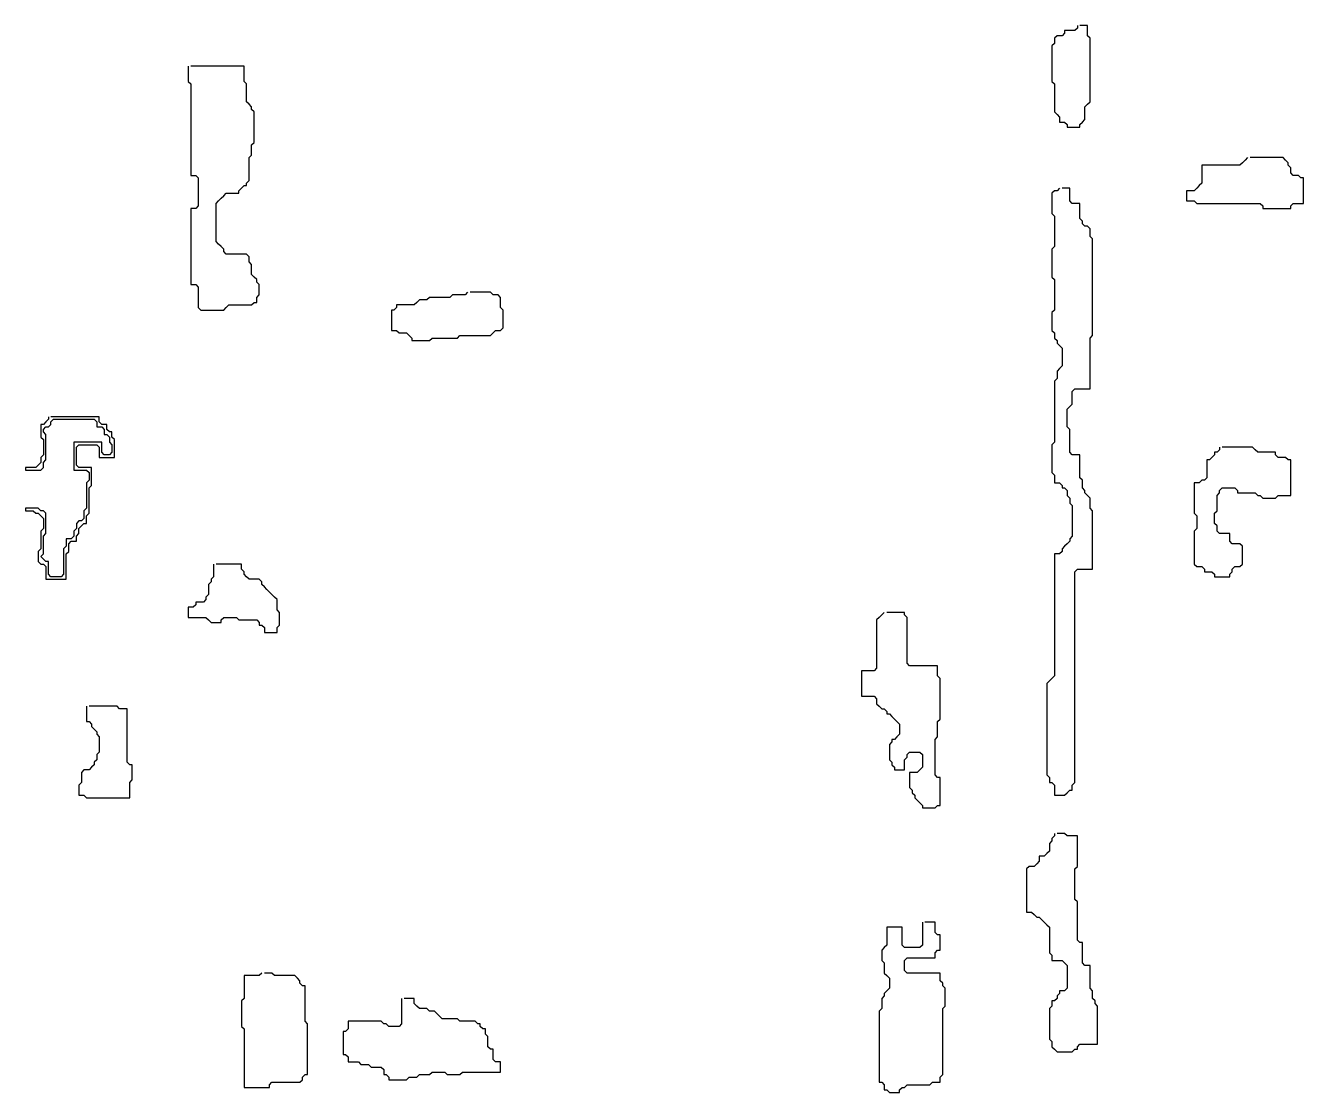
# Model space of a CAD drawing. Header units: metres. Extents: x 0 to 1024, y 124 to 841.
# Drawn here: x 0 to 251.5, y 372.5 to 582.5 of the extents above; entities that cross this region are included whole.
import ezdxf

# ---------------------------------------------------------------- set-up
doc = ezdxf.new("R2010")
doc.units = ezdxf.units.M
doc.layers.add('CURB', color=7, linetype='Continuous')

msp = doc.modelspace()

# ---------------------------------------------------------------- linework, layer by layer
at = {"layer": 'CURB', "lineweight": 25}
for points in [[(207, 582.5), (207, 582), (206.5, 581.5), (206, 581.5), (205.5, 581.5), (205, 581.5), (204.5, 581.5), (204.5, 581), (204, 580.5), (203.5, 580.5), (203, 580.5), (202.5, 580), (202.5, 579.5), (202.5, 579), (202, 578.5), (202, 578), (202, 577.5), (202, 577), (202, 576.5), (202, 576), (202, 575.5), (202, 575), (202, 574.5), (202, 574), (202, 573.5), (202, 573), (202, 572.5), (202, 572), (202, 571.5), (202.5, 571), (202.5, 570.5), (202.5, 570), (202.5, 569.5), (202.5, 569), (202.5, 568.5), (202.5, 568), (202.5, 567.5), (202.5, 567), (202.5, 566.5), (202.5, 566), (202.5, 565.5), (203, 565), (203.5, 564.5), (203.5, 564), (203.5, 563.5), (204, 563.5), (204.5, 563.5), (205, 563), (205, 562.5), (205.5, 562.5), (206, 562.5), (206.5, 562.5), (207, 562.5), (207.5, 562.5), (207.5, 563), (208, 563.5), (208.5, 564), (208.5, 564.5), (208.5, 565), (208.5, 565.5), (208.5, 566), (208.5, 566.5), (209, 567), (209.5, 567.5), (209.5, 568), (209.5, 568.5), (209.5, 569), (209.5, 569.5), (209.5, 570), (209.5, 570.5), (209.5, 571), (209.5, 571.5), (209.5, 572), (209.5, 572.5), (209.5, 573), (209.5, 573.5), (209.5, 574), (209.5, 574.5), (209.5, 575), (209.5, 575.5), (209.5, 576), (209.5, 576.5), (209.5, 577), (209.5, 577.5), (209.5, 578), (209.5, 578.5), (209.5, 579), (209.5, 579.5), (209.5, 580), (209, 580.5), (209, 581), (209, 581.5), (209, 582), (209, 582.5), (208.5, 582.5), (208, 582.5), (207.5, 582.5)], [(32, 574.5), (32, 574), (32, 573.5), (32, 573), (32, 572.5), (32, 572), (32, 571.5), (32.5, 571), (32.5, 570.5), (32.5, 570), (32.5, 569.5), (32.5, 569), (32.5, 568.5), (32.5, 568), (32.5, 567.5), (32.5, 567), (32.5, 566.5), (32.5, 566), (32.5, 565.5), (32.5, 565), (32.5, 564.5), (32.5, 564), (32.5, 563.5), (32.5, 563), (32.5, 562.5), (32.5, 562), (32.5, 561.5), (32.5, 561), (32.5, 560.5), (32.5, 560), (32.5, 559.5), (32.5, 559), (32.5, 558.5), (32.5, 558), (32.5, 557.5), (32.5, 557), (32.5, 556.5), (32.5, 556), (32.5, 555.5), (32.5, 555), (32.5, 554.5), (32.5, 554), (32.5, 553.5), (32.5, 553), (33, 553), (33.5, 553), (34, 552.5), (34, 552), (34, 551.5), (34, 551), (34, 550.5), (34, 550), (34, 549.5), (34, 549), (34, 548.5), (34, 548), (34, 547.5), (34, 547), (33.5, 546.5), (33, 546.5), (32.5, 546.5), (32.5, 546), (32.5, 545.5), (32.5, 545), (32.5, 544.5), (32.5, 544), (32.5, 543.5), (32.5, 543), (32.5, 542.5), (32.5, 542), (32.5, 541.5), (32.5, 541), (32.5, 540.5), (32.5, 540), (32.5, 539.5), (32.5, 539), (32.5, 538.5), (32.5, 538), (32.5, 537.5), (32.5, 537), (32.5, 536.5), (32.5, 536), (32.5, 535.5), (32.5, 535), (32.5, 534.5), (32.5, 534), (32.5, 533.5), (32.5, 533), (32.5, 532.5), (32.5, 532), (32.5, 531.5), (33, 531.5), (33.5, 531.5), (34, 531), (34, 530.5), (34, 530), (34, 529.5), (34, 529), (34, 528.5), (34, 528), (34, 527.5), (34, 527), (34.5, 526.5), (35, 526.5), (35.5, 526.5), (36, 526.5), (36.5, 526.5), (37, 526.5), (37.5, 526.5), (38, 526.5), (38.5, 526.5), (39, 526.5), (39.5, 527), (40, 527.5), (40.5, 527.5), (41, 527.5), (41.5, 527.5), (42, 527.5), (42.5, 527.5), (43, 527.5), (43.5, 527.5), (44, 527.5), (44.5, 527.5), (45, 528), (45.5, 528), (45.5, 528.5), (45.5, 529), (46, 529.5), (46, 530), (46, 530.5), (46, 531), (46, 531.5), (45.5, 532), (45.5, 532.5), (45, 533), (44.5, 533.5), (44.5, 534), (44.5, 534.5), (44.5, 535), (44.5, 535.5), (44, 536), (44, 536.5), (44, 537), (43.5, 537.5), (43, 537.5), (42.5, 537.5), (42, 537.5), (41.5, 537.5), (41, 537.5), (40.5, 537.5), (40, 537.5), (39.5, 537.5), (39, 538), (39, 538.5), (38.5, 539), (38, 539.5), (37.5, 540), (37.5, 540.5), (37.5, 541), (37.5, 541.5), (37.5, 542), (37.5, 542.5), (37.5, 543), (37.5, 543.5), (37.5, 544), (37.5, 544.5), (37.5, 545), (37.5, 545.5), (37.5, 546), (37.5, 546.5), (37.5, 547), (37.5, 547.5), (38, 548), (38.5, 548.5), (39, 549), (39.5, 549.5), (40, 549.5), (40.5, 549.5), (41, 549.5), (41.5, 549.5), (42, 549.5), (42, 550), (42.5, 550.5), (43, 551), (43.5, 551), (43.5, 551.5), (44, 552), (44, 552.5), (44, 553), (44, 553.5), (44, 554), (44, 554.5), (44, 555), (44, 555.5), (44, 556), (44, 556.5), (44.5, 557), (44.5, 557.5), (44.5, 558), (44.5, 558.5), (44.5, 559), (45, 559.5), (45, 560), (45, 560.5), (45, 561), (45, 561.5), (45, 562), (45, 562.5), (45, 563), (45, 563.5), (45, 564), (45, 564.5), (45, 565), (45, 565.5), (44.5, 566), (44.5, 566.5), (44, 567), (43.5, 567.5), (43.5, 568), (43.5, 568.5), (43.5, 569), (43.5, 569.5), (43.5, 570), (43.5, 570.5), (43.5, 571), (43, 571.5), (43, 572), (43, 572.5), (43, 573), (43, 573.5), (43, 574), (43, 574.5), (42.5, 574.5), (42, 574.5), (41.5, 574.5), (41, 574.5), (40.5, 574.5), (40, 574.5), (39.5, 574.5), (39, 574.5), (38.5, 574.5), (38, 574.5), (37.5, 574.5), (37, 574.5), (36.5, 574.5), (36, 574.5), (35.5, 574.5), (35, 574.5), (34.5, 574.5), (34, 574.5), (33.5, 574.5), (33, 574.5), (32.5, 574.5)], [(240.5, 556.5), (240, 556), (239.5, 555.5), (239, 555), (238.5, 555), (238, 555), (237.5, 555), (237, 555), (236.5, 555), (236, 555), (235.5, 555), (235, 555), (234.5, 555), (234, 555), (233.5, 555), (233, 555), (232.5, 555), (232, 555), (231.5, 555), (231.5, 554.5), (231.5, 554), (231.5, 553.5), (231.5, 553), (231.5, 552.5), (231.5, 552), (231.5, 551.5), (231, 551), (230.5, 550.5), (230, 550), (229.5, 550), (229, 550), (228.5, 550), (228.5, 549.5), (228.5, 549), (228.5, 548.5), (228.5, 548), (229, 548), (229.5, 548), (230, 548), (230.5, 547.5), (231, 547.5), (231.5, 547.5), (232, 547.5), (232.5, 547.5), (233, 547.5), (233.5, 547.5), (234, 547.5), (234.5, 547.5), (235, 547.5), (235.5, 547.5), (236, 547.5), (236.5, 547.5), (237, 547.5), (237.5, 547.5), (238, 547.5), (238.5, 547.5), (239, 547.5), (239.5, 547.5), (240, 547.5), (240.5, 547.5), (241, 547.5), (241.5, 547.5), (242, 547.5), (242.5, 547.5), (243, 547.5), (243.5, 547), (243.5, 546.5), (244, 546.5), (244.5, 546.5), (245, 546.5), (245.5, 546.5), (246, 546.5), (246.5, 546.5), (247, 546.5), (247.5, 546.5), (248, 546.5), (248.5, 546.5), (249, 546.5), (249, 547), (249.5, 547.5), (250, 547.5), (250.5, 547.5), (251, 547.5), (251.5, 547.5), (251.5, 548), (251.5, 548.5), (251.5, 549), (251.5, 549.5), (251.5, 550), (251.5, 550.5), (251.5, 551), (251.5, 551.5), (251.5, 552), (251.5, 552.5), (251, 552.5), (250.5, 553), (250, 553), (249.5, 553), (249, 553.5), (249, 554), (249, 554.5), (248.5, 555), (248.5, 555.5), (248, 556), (247.5, 556.5), (247, 556.5), (246.5, 556.5), (246, 556.5), (245.5, 556.5), (245, 556.5), (244.5, 556.5), (244, 556.5), (243.5, 556.5), (243, 556.5), (242.5, 556.5), (242, 556.5), (241.5, 556.5), (241, 556.5)], [(203.5, 550.5), (203, 550), (202.5, 550), (202, 549.5), (202, 549), (202, 548.5), (202, 548), (202, 547.5), (202, 547), (202, 546.5), (202, 546), (202, 545.5), (202.5, 545), (202.5, 544.5), (202.5, 544), (202.5, 543.5), (202.5, 543), (202.5, 542.5), (202.5, 542), (202.5, 541.5), (202.5, 541), (202.5, 540.5), (202.5, 540), (202.5, 539.5), (202.5, 539), (202, 538.5), (202, 538), (202, 537.5), (202, 537), (202, 536.5), (202, 536), (202, 535.5), (202, 535), (202, 534.5), (202, 534), (202, 533.5), (202, 533), (202.5, 532.5), (202.5, 532), (202.5, 531.5), (202.5, 531), (202.5, 530.5), (202.5, 530), (202.5, 529.5), (202.5, 529), (202.5, 528.5), (202.5, 528), (202.5, 527.5), (202.5, 527), (202.5, 526.5), (202, 526), (202, 525.5), (202, 525), (202, 524.5), (202, 524), (202, 523.5), (202, 523), (202, 522.5), (202.5, 522), (202.5, 521.5), (202.5, 521), (203, 520.5), (203, 520), (203.5, 519.5), (204, 519), (204, 518.5), (204, 518), (204, 517.5), (204, 517), (204, 516.5), (204, 516), (204, 515.5), (203.5, 515), (203, 514.5), (203, 514), (203, 513.5), (203, 513), (202.5, 512.5), (202.5, 512), (202.5, 511.5), (202.5, 511), (202.5, 510.5), (202.5, 510), (202.5, 509.5), (202.5, 509), (202.5, 508.5), (202.5, 508), (202.5, 507.5), (202.5, 507), (202.5, 506.5), (202.5, 506), (202.5, 505.5), (202.5, 505), (202.5, 504.5), (202.5, 504), (202.5, 503.5), (202.5, 503), (202.5, 502.5), (202.5, 502), (202.5, 501.5), (202.5, 501), (202.5, 500.5), (202, 500), (202, 499.5), (202, 499), (202, 498.5), (202, 498), (202, 497.5), (202, 497), (202, 496.5), (202, 496), (202, 495.5), (202, 495), (202, 494.5), (202.5, 494), (202.5, 493.5), (202.5, 493), (202.5, 492.5), (203, 492.5), (203.5, 492.5), (204, 492), (204, 491.5), (204.5, 491.5), (205, 491), (205, 490.5), (205, 490), (205.5, 489.5), (205.5, 489), (205.5, 488.5), (206, 488), (206, 487.5), (206, 487), (206, 486.5), (206, 486), (206, 485.5), (206, 485), (206, 484.5), (206, 484), (206, 483.5), (206, 483), (206, 482.5), (206, 482), (205.5, 481.5), (205.5, 481), (205, 480.5), (204.5, 480), (204, 479.5), (204, 479), (203.5, 478.5), (203, 478.5), (202.5, 478.5), (202.5, 478), (202.5, 477.5), (202.5, 477), (202.5, 476.5), (202.5, 476), (202.5, 475.5), (202.5, 475), (202.5, 474.5), (202.5, 474), (202.5, 473.5), (202.5, 473), (202.5, 472.5), (202.5, 472), (202.5, 471.5), (202.5, 471), (202.5, 470.5), (202.5, 470), (202.5, 469.5), (202.5, 469), (202.5, 468.5), (202.5, 468), (202.5, 467.5), (202.5, 467), (202.5, 466.5), (202.5, 466), (202.5, 465.5), (202.5, 465), (202.5, 464.5), (202.5, 464), (202.5, 463.5), (202.5, 463), (202.5, 462.5), (202.5, 462), (202.5, 461.5), (202.5, 461), (202.5, 460.5), (202.5, 460), (202.5, 459.5), (202.5, 459), (202.5, 458.5), (202.5, 458), (202.5, 457.5), (202.5, 457), (202.5, 456.5), (202.5, 456), (202.5, 455.5), (202.5, 455), (202.5, 454.5), (202, 454), (201.5, 453.5), (201, 453), (201, 452.5), (201, 452), (201, 451.5), (201, 451), (201, 450.5), (201, 450), (201, 449.5), (201, 449), (201, 448.5), (201, 448), (201, 447.5), (201, 447), (201, 446.5), (201, 446), (201, 445.5), (201, 445), (201, 444.5), (201, 444), (201, 443.5), (201, 443), (201, 442.5), (201, 442), (201, 441.5), (201, 441), (201, 440.5), (201, 440), (201, 439.5), (201, 439), (201, 438.5), (201, 438), (201, 437.5), (201, 437), (201, 436.5), (201, 436), (201, 435.5), (201, 435), (201.5, 434.5), (201.5, 434), (201.5, 433.5), (202, 433.5), (202.5, 433), (202.5, 432.5), (202.5, 432), (202.5, 431.5), (202.5, 431), (203, 431), (203.5, 431), (204, 431), (204.5, 431), (205, 431.5), (205.5, 432), (206, 432), (206, 432.5), (206, 433), (206.5, 433.5), (206.5, 434), (206.5, 434.5), (206.5, 435), (206.5, 435.5), (206.5, 436), (206.5, 436.5), (206.5, 437), (206.5, 437.5), (206.5, 438), (206.5, 438.5), (206.5, 439), (206.5, 439.5), (206.5, 440), (206.5, 440.5), (206.5, 441), (206.5, 441.5), (206.5, 442), (206.5, 442.5), (206.5, 443), (206.5, 443.5), (206.5, 444), (206.5, 444.5), (206.5, 445), (206.5, 445.5), (206.5, 446), (206.5, 446.5), (206.5, 447), (206.5, 447.5), (206.5, 448), (206.5, 448.5), (206.5, 449), (206.5, 449.5), (206.5, 450), (206.5, 450.5), (206.5, 451), (206.5, 451.5), (206.5, 452), (206.5, 452.5), (206.5, 453), (206.5, 453.5), (206.5, 454), (206.5, 454.5), (206.5, 455), (206.5, 455.5), (206.5, 456), (206.5, 456.5), (206.5, 457), (206.5, 457.5), (206.5, 458), (206.5, 458.5), (206.5, 459), (206.5, 459.5), (206.5, 460), (206.5, 460.5), (206.5, 461), (206.5, 461.5), (206.5, 462), (206.5, 462.5), (206.5, 463), (206.5, 463.5), (206.5, 464), (206.5, 464.5), (206.5, 465), (206.5, 465.5), (206.5, 466), (206.5, 466.5), (206.5, 467), (206.5, 467.5), (206.5, 468), (206.5, 468.5), (206.5, 469), (206.5, 469.5), (206.5, 470), (206.5, 470.5), (206.5, 471), (206.5, 471.5), (206.5, 472), (206.5, 472.5), (206.5, 473), (206.5, 473.5), (206.5, 474), (206.5, 474.5), (206.5, 475), (207, 475.5), (207.5, 475.5), (208, 475.5), (208.5, 475.5), (209, 475.5), (209.5, 475.5), (210, 475.5), (210, 476), (210, 476.5), (210, 477), (210, 477.5), (210, 478), (210, 478.5), (210, 479), (210, 479.5), (210, 480), (210, 480.5), (210, 481), (210, 481.5), (210, 482), (210, 482.5), (210, 483), (210, 483.5), (210, 484), (210, 484.5), (210, 485), (210, 485.5), (210, 486), (210, 486.5), (210, 487), (209.5, 487.5), (209.5, 488), (209.5, 488.5), (209.5, 489), (209.5, 489.5), (209, 490), (208.5, 490.5), (208.5, 491), (208, 491.5), (208, 492), (208, 492.5), (208, 493), (207.5, 493.5), (207.5, 494), (207.5, 494.5), (207.5, 495), (207.5, 495.5), (207.5, 496), (207.5, 496.5), (207.5, 497), (207.5, 497.5), (207.5, 498), (207, 498), (206.5, 498), (206, 498), (205.5, 498.5), (205.5, 499), (205.5, 499.5), (205.5, 500), (205.5, 500.5), (205.5, 501), (205.5, 501.5), (205.5, 502), (205.5, 502.5), (205.5, 503), (205, 503.5), (205, 504), (205, 504.5), (205, 505), (205, 505.5), (205, 506), (205, 506.5), (205, 507), (205.5, 507.5), (206, 508), (206, 508.5), (206, 509), (206, 509.5), (206, 510), (206, 510.5), (206.5, 511), (207, 511), (207.5, 511), (208, 511), (208.5, 511), (209, 511), (209.5, 511), (209.5, 511.5), (209.5, 512), (209.5, 512.5), (209.5, 513), (209.5, 513.5), (209.5, 514), (209.5, 514.5), (209.5, 515), (209.5, 515.5), (209.5, 516), (209.5, 516.5), (209.5, 517), (209.5, 517.5), (209.5, 518), (209.5, 518.5), (209.5, 519), (209.5, 519.5), (209.5, 520), (209.5, 520.5), (209.5, 521), (210, 521.5), (210, 522), (210, 522.5), (210, 523), (210, 523.5), (210, 524), (210, 524.5), (210, 525), (210, 525.5), (210, 526), (210, 526.5), (210, 527), (210, 527.5), (210, 528), (210, 528.5), (210, 529), (210, 529.5), (210, 530), (210, 530.5), (210, 531), (210, 531.5), (210, 532), (210, 532.5), (210, 533), (210, 533.5), (210, 534), (210, 534.5), (210, 535), (210, 535.5), (210, 536), (210, 536.5), (210, 537), (210, 537.5), (210, 538), (210, 538.5), (210, 539), (210, 539.5), (210, 540), (210, 540.5), (209.5, 541), (209.5, 541.5), (209.5, 542), (209.5, 542.5), (209, 543), (208.5, 543), (208, 543.5), (208, 544), (207.5, 544.5), (207.5, 545), (207.5, 545.5), (207.5, 546), (207.5, 546.5), (207.5, 547), (207.5, 547.5), (207, 547.5), (206.5, 547.5), (206, 547.5), (205.5, 548), (205.5, 548.5), (205.5, 549), (205.5, 549.5), (205.5, 550), (205.5, 550.5), (205, 550.5), (204.5, 550.5), (204, 550.5)], [(87, 530), (86.5, 529.5), (86, 529.5), (85.5, 529.5), (85, 529.5), (84.5, 529.5), (84, 529.5), (83.5, 529), (83, 529), (82.5, 529), (82, 529), (81.5, 529), (81, 529), (80.5, 529), (80, 529), (79.5, 529), (79, 528.5), (78.5, 528.5), (78, 528.5), (77.5, 528.5), (77, 528), (76.5, 527.5), (76, 527.5), (75.5, 527.5), (75, 527.5), (74.5, 527.5), (74, 527.5), (73.5, 527.5), (73, 527.5), (73, 527), (72.5, 526.5), (72, 526.5), (72, 526), (72, 525.5), (72, 525), (72, 524.5), (72, 524), (72, 523.5), (72, 523), (72, 522.5), (72.5, 522.5), (73, 522.5), (73.5, 522), (74, 522), (74.5, 522), (75, 522), (75.5, 521.5), (76, 521), (76, 520.5), (76.5, 520.5), (77, 520.5), (77.5, 520.5), (78, 520.5), (78.5, 520.5), (79, 520.5), (79.5, 520.5), (80, 521), (80.5, 521), (81, 521), (81.5, 521), (82, 521), (82.5, 521), (83, 521), (83.5, 521), (84, 521), (84.5, 521), (85, 521), (85.5, 521.5), (86, 521.5), (86.5, 521.5), (87, 521.5), (87.5, 521.5), (88, 521.5), (88.5, 521.5), (89, 521.5), (89.5, 521.5), (90, 521.5), (90.5, 521.5), (91, 521.5), (91.5, 521.5), (92, 522), (92.5, 522.5), (93, 522.5), (93.5, 522.5), (94, 523), (94, 523.5), (94, 524), (94, 524.5), (94, 525), (94, 525.5), (94, 526), (94, 526.5), (93.5, 527), (93.5, 527.5), (93.5, 528), (93.5, 528.5), (93.5, 529), (93, 529.5), (92.5, 529.5), (92, 529.5), (91.5, 530), (91, 530), (90.5, 530), (90, 530), (89.5, 530), (89, 530), (88.5, 530), (88, 530), (87.5, 530)], [(4.5, 505.5), (4.5, 505), (4, 504.5), (3.5, 504), (3, 504), (3, 503.5), (3, 503), (3, 502.5), (3, 502), (3, 501.5), (3.5, 501), (3.5, 500.5), (3.5, 500), (3.5, 499.5), (3.5, 499), (3.5, 498.5), (3.5, 498), (3, 497.5), (3, 497), (3, 496.5), (2.5, 496), (2, 495.5), (1.5, 495.5), (1, 495.5), (0.5, 495.5), (0, 495.5), (0, 495), (0.5, 495), (1, 495), (1.5, 495), (2, 495), (2.5, 495), (3, 495), (3.5, 495.5), (3.5, 496), (3.5, 496.5), (4, 497), (4, 497.5), (4, 498), (4, 498.5), (4, 499), (4, 499.5), (4, 500), (4, 500.5), (4, 501), (4, 501.5), (4, 502), (3.5, 502.5), (3.5, 503), (4, 503.5), (4.5, 503.5), (5, 504), (5, 504.5), (5.5, 505), (6, 505), (6.5, 505), (7, 505), (7.5, 505), (8, 505), (8.5, 505), (9, 505), (9.5, 505), (10, 505), (10.5, 505), (11, 505), (11.5, 505), (12, 505), (12.5, 505), (13, 505), (13.5, 505), (14, 504.5), (14, 504), (14, 503.5), (14.5, 503.5), (15, 503.5), (15.5, 503), (15.5, 502.5), (15.5, 502), (16, 502), (16.5, 501.5), (16.5, 501), (16.5, 500.5), (17, 500), (17, 499.5), (17, 499), (17, 498.5), (16.5, 498), (16, 498), (15.5, 498), (15, 498.5), (15, 499), (15, 499.5), (15, 500), (15, 500.5), (14.5, 500.5), (14, 500.5), (13.5, 500.5), (13, 500.5), (12.5, 500.5), (12, 500.5), (11.5, 500.5), (11, 500.5), (10.5, 500.5), (10, 500.5), (9.5, 500.5), (9.5, 500), (9.5, 499.5), (9.5, 499), (9.5, 498.5), (9.5, 498), (9.5, 497.5), (9.5, 497), (9.5, 496.5), (9.5, 496), (9.5, 495.5), (9.5, 495), (10, 495), (10.5, 495), (11, 495), (11.5, 495), (12, 495), (12.5, 494.5), (12.5, 494), (12.5, 493.5), (12.5, 493), (12, 492.5), (12, 492), (12, 491.5), (12, 491), (12, 490.5), (12, 490), (12, 489.5), (12, 489), (12, 488.5), (12, 488), (12, 487.5), (11.5, 487), (11.5, 486.5), (11.5, 486), (11.5, 485.5), (11, 485), (10.5, 485), (10, 484.5), (10, 484), (10, 483.5), (9.5, 483), (9.5, 482.5), (9.5, 482), (9, 481.5), (8.5, 481.5), (8, 481.5), (8, 481), (8, 480.5), (8, 480), (7.5, 479.5), (7.5, 479), (7.5, 478.5), (7.5, 478), (7.5, 477.5), (7.5, 477), (7.5, 476.5), (7.5, 476), (7.5, 475.5), (7.5, 475), (7.5, 474.5), (7, 474), (6.5, 474), (6, 474), (5.5, 474), (5, 474), (4.5, 474.5), (4.5, 475), (4.5, 475.5), (4.5, 476), (4.5, 476.5), (4.5, 477), (4, 477), (3.5, 477.5), (3, 478), (3.5, 478.5), (3.5, 479), (3.5, 479.5), (3.5, 480), (3.5, 480.5), (3.5, 481), (3.5, 481.5), (3.5, 482), (4, 482.5), (4, 483), (4, 483.5), (4, 484), (4, 484.5), (4, 485), (4, 485.5), (4, 486), (4, 486.5), (3.5, 487), (3, 487), (2.5, 487.5), (2, 487.5), (1.5, 487.5), (1, 487.5), (0.5, 487.5), (0, 487.5), (0, 487), (0.5, 487), (1, 487), (1.5, 487), (2, 486.5), (2.5, 486.5), (3, 486), (3.5, 485.5), (3.5, 485), (3.5, 484.5), (3.5, 484), (3.5, 483.5), (3, 483), (3, 482.5), (3, 482), (3, 481.5), (3, 481), (3, 480.5), (3, 480), (3, 479.5), (2.5, 479), (2.5, 478.5), (2.5, 478), (2.5, 477.5), (2.5, 477), (3, 476.5), (3.5, 476.5), (4, 476), (4, 475.5), (4, 475), (4, 474.5), (4, 474), (4, 473.5), (4.5, 473.5), (5, 473.5), (5.5, 473.5), (6, 473.5), (6.5, 473.5), (7, 473.5), (7.5, 473.5), (8, 473.5), (8, 474), (8, 474.5), (8, 475), (8, 475.5), (8, 476), (8, 476.5), (8, 477), (8, 477.5), (8, 478), (8, 478.5), (8.5, 479), (8.5, 479.5), (8.5, 480), (8.5, 480.5), (9, 481), (9.5, 481), (10, 481), (10, 481.5), (10, 482), (10.5, 482.5), (10.5, 483), (10.5, 483.5), (11, 484), (11.5, 484.5), (12, 484.5), (12, 485), (12, 485.5), (12, 486), (12.5, 486.5), (12.5, 487), (12.5, 487.5), (12.5, 488), (12.5, 488.5), (12.5, 489), (12.5, 489.5), (12.5, 490), (12.5, 490.5), (12.5, 491), (12.5, 491.5), (13, 492), (13, 492.5), (13, 493), (13, 493.5), (13, 494), (13, 494.5), (13, 495), (13, 495.5), (12.5, 495.5), (12, 495.5), (11.5, 495.5), (11, 495.5), (10.5, 495.5), (10, 496), (10, 496.5), (10, 497), (10, 497.5), (10, 498), (10, 498.5), (10, 499), (10, 499.5), (10.5, 500), (11, 500), (11.5, 500), (12, 500), (12.5, 500), (13, 500), (13.5, 500), (14, 500), (14.5, 499.5), (14.5, 499), (14.5, 498.5), (14.5, 498), (14.5, 497.5), (15, 497.5), (15.5, 497.5), (16, 497.5), (16.5, 497.5), (17, 497.5), (17.5, 497.5), (17.5, 498), (17.5, 498.5), (17.5, 499), (17.5, 499.5), (17.5, 500), (17.5, 500.5), (17.5, 501), (17, 501.5), (17, 502), (17, 502.5), (16.5, 502.5), (16, 503), (16, 503.5), (16, 504), (15.5, 504), (15, 504), (14.5, 504.5), (14.5, 505), (14.5, 505.5), (14, 505.5), (13.5, 505.5), (13, 505.5), (12.5, 505.5), (12, 505.5), (11.5, 505.5), (11, 505.5), (10.5, 505.5), (10, 505.5), (9.5, 505.5), (9, 505.5), (8.5, 505.5), (8, 505.5), (7.5, 505.5), (7, 505.5), (6.5, 505.5), (6, 505.5), (5.5, 505.5), (5, 505.5)], [(235, 499.5), (235, 499), (234.5, 498.5), (234, 498.5), (234, 498), (233.5, 497.5), (233, 497), (232.5, 497), (232.5, 496.5), (232.5, 496), (232.5, 495.5), (232.5, 495), (232.5, 494.5), (232.5, 494), (232.5, 493.5), (232, 493), (231.5, 493), (231, 492.5), (230.5, 492.5), (230, 492.5), (230, 492), (230, 491.5), (230, 491), (230, 490.5), (230, 490), (230, 489.5), (230, 489), (230, 488.5), (230, 488), (230, 487.5), (230, 487), (230, 486.5), (230.5, 486), (230.5, 485.5), (230.5, 485), (230.5, 484.5), (230.5, 484), (230.5, 483.5), (230, 483), (230, 482.5), (230, 482), (230, 481.5), (230, 481), (230, 480.5), (230, 480), (230, 479.5), (230, 479), (230, 478.5), (230, 478), (230, 477.5), (230, 477), (230, 476.5), (230.5, 476), (231, 476), (231.5, 476), (232, 475.5), (232, 475), (232.5, 475), (233, 475), (233.5, 475), (234, 474.5), (234, 474), (234.5, 474), (235, 474), (235.5, 474), (236, 474), (236.5, 474), (237, 474), (237, 474.5), (237.5, 475), (237.5, 475.5), (238, 476), (238.5, 476), (239, 476), (239.5, 476.5), (239.5, 477), (239.5, 477.5), (239.5, 478), (239.5, 478.5), (239.5, 479), (239.5, 479.5), (239.5, 480), (239, 480.5), (238.5, 480.5), (238, 480.5), (237.5, 480.5), (237, 481), (237, 481.5), (237, 482), (237, 482.5), (236.5, 482.5), (236, 482.5), (235.5, 482.5), (235, 482.5), (234.5, 483), (234.5, 483.5), (234.5, 484), (234, 484.5), (234, 485), (234, 485.5), (234, 486), (234, 486.5), (234.5, 487), (234.5, 487.5), (234.5, 488), (234.5, 488.5), (234.5, 489), (234.5, 489.5), (234.5, 490), (235, 490.5), (235, 491), (235.5, 491.5), (236, 491.5), (236.5, 491.5), (237, 491.5), (237.5, 491.5), (238, 491.5), (238.5, 491), (238.5, 490.5), (239, 490.5), (239.5, 490.5), (240, 490.5), (240.5, 490.5), (241, 490.5), (241.5, 490.5), (242, 490.5), (242.5, 490), (243, 490), (243.5, 489.5), (244, 489.5), (244.5, 489.5), (245, 489.5), (245.5, 489.5), (246, 489.5), (246.5, 490), (247, 490), (247.5, 490), (248, 490), (248.5, 490), (249, 490), (249, 490.5), (249, 491), (249, 491.5), (249, 492), (249, 492.5), (249, 493), (249, 493.5), (249, 494), (249, 494.5), (249, 495), (249, 495.5), (249, 496), (249, 496.5), (249, 497), (248.5, 497), (248, 497.5), (247.5, 497.5), (247, 497.5), (246.5, 497.5), (246, 498), (246, 498.5), (245.5, 498.5), (245, 498.5), (244.5, 498.5), (244, 498.5), (243.5, 498.5), (243, 498.5), (242.5, 498.5), (242, 499), (241.5, 499.5), (241, 499.5), (240.5, 499.5), (240, 499.5), (239.5, 499.5), (239, 499.5), (238.5, 499.5), (238, 499.5), (237.5, 499.5), (237, 499.5), (236.5, 499.5), (236, 499.5), (235.5, 499.5)], [(37, 476.5), (37, 476), (37, 475.5), (37, 475), (37, 474.5), (37, 474), (36.5, 473.5), (36.5, 473), (36, 472.5), (36, 472), (36, 471.5), (36, 471), (36, 470.5), (35.5, 470), (35.5, 469.5), (35, 469), (34.5, 469), (34, 469), (33.5, 469), (33.5, 468.5), (33, 468), (32.5, 468), (32, 468), (32, 467.5), (32, 467), (32, 466.5), (32, 466), (32.5, 466), (33, 466), (33.5, 466), (34, 466), (34.5, 466), (35, 466), (35.5, 466), (36, 465.5), (36.5, 465), (37, 465), (37.5, 465), (38, 465), (38.5, 465), (38.5, 465.5), (39, 466), (39.5, 466), (40, 466), (40.5, 466), (41, 466), (41.5, 466), (42, 465.5), (42.5, 465.5), (43, 465.5), (43.5, 465.5), (44, 465.5), (44.5, 465.5), (45, 465.5), (45.5, 465.5), (46, 465), (46, 464.5), (46.5, 464.5), (47, 464), (47, 463.5), (47, 463), (47.5, 463), (48, 463), (48.5, 463), (49, 463), (49.5, 463), (49.5, 463.5), (49.5, 464), (50, 464.5), (50, 465), (50, 465.5), (50, 466), (50, 466.5), (50, 467), (49.5, 467.5), (49.5, 468), (49.5, 468.5), (49.5, 469), (49.5, 469.5), (49, 470), (48.5, 470.5), (48, 471), (47.5, 471.5), (47, 472), (46.5, 472.5), (46.5, 473), (46, 473.5), (45.5, 473.5), (45, 473.5), (44.5, 473.5), (44, 473.5), (43.5, 474), (43, 474.5), (43, 475), (42.5, 475.5), (42.5, 476), (42.5, 476.5), (42, 476.5), (41.5, 476.5), (41, 476.5), (40.5, 476.5), (40, 476.5), (39.5, 476.5), (39, 476.5), (38.5, 476.5), (38, 476.5), (37.5, 476.5)], [(169, 467), (168.5, 466.5), (168, 466), (167.5, 465.5), (167.5, 465), (167.5, 464.5), (167.5, 464), (167.5, 463.5), (167.5, 463), (167.5, 462.5), (167.5, 462), (167.5, 461.5), (167.5, 461), (167.5, 460.5), (167.5, 460), (167.5, 459.5), (167.5, 459), (167.5, 458.5), (167.5, 458), (167.5, 457.5), (167.5, 457), (167.5, 456.5), (167.5, 456), (167, 455.5), (166.5, 455.5), (166, 455.5), (165.5, 455.5), (165, 455.5), (164.5, 455.5), (164.5, 455), (164.5, 454.5), (164.5, 454), (164.5, 453.5), (164.5, 453), (164.5, 452.5), (164.5, 452), (164.5, 451.5), (164.5, 451), (164.5, 450.5), (165, 450.5), (165.5, 450.5), (166, 450.5), (166.5, 450.5), (167, 450.5), (167.5, 450), (167.5, 449.5), (167.5, 449), (168, 448.5), (168.5, 448), (169, 448), (169.5, 447.5), (169.5, 447), (170, 447), (170.5, 446.5), (171, 446), (171.5, 445.5), (172, 445), (172, 444.5), (172, 444), (172, 443.5), (172, 443), (171.5, 442.5), (171, 442), (170.5, 442), (170.5, 441.5), (170, 441), (170, 440.5), (170, 440), (170, 439.5), (170, 439), (170, 438.5), (170, 438), (170.5, 437.5), (170.5, 437), (171, 436.5), (171, 436), (171.5, 436), (172, 436), (172.5, 436), (173, 436), (173, 436.5), (173, 437), (173, 437.5), (173, 438), (173.5, 438.5), (173.5, 439), (174, 439.5), (174.5, 439.5), (175, 439.5), (175.5, 439.5), (176, 439.5), (176.5, 439), (176.5, 438.5), (176.5, 438), (176.5, 437.5), (176.5, 437), (176.5, 436.5), (176, 436), (175.5, 435.5), (175, 435.5), (174.5, 435.5), (174, 435.5), (174, 435), (174, 434.5), (174, 434), (174, 433.5), (174, 433), (174, 432.5), (174.5, 432), (174.5, 431.5), (175, 431), (175, 430.5), (175.5, 430), (176, 429.5), (176.5, 429), (176.5, 428.5), (177, 428.5), (177.5, 428.5), (178, 428.5), (178.5, 428.5), (179, 428.5), (179.5, 429), (180, 429), (180, 429.5), (180, 430), (180, 430.5), (180, 431), (180, 431.5), (180, 432), (180, 432.5), (180, 433), (180, 433.5), (180, 434), (180, 434.5), (179.5, 434.5), (179, 435), (179, 435.5), (179, 436), (179, 436.5), (179, 437), (179, 437.5), (179, 438), (179, 438.5), (179, 439), (179, 439.5), (179, 440), (179, 440.5), (179, 441), (179, 441.5), (179, 442), (179.5, 442.5), (179.5, 443), (179.5, 443.5), (179.5, 444), (179.5, 444.5), (179.5, 445), (179.5, 445.5), (180, 446), (180, 446.5), (180, 447), (180, 447.5), (180, 448), (180, 448.5), (180, 449), (180, 449.5), (180, 450), (180, 450.5), (180, 451), (180, 451.5), (180, 452), (180, 452.5), (180, 453), (180, 453.5), (180, 454), (179.5, 454.5), (179.5, 455), (179.5, 455.5), (179.5, 456), (179.5, 456.5), (179, 456.5), (178.5, 456.5), (178, 456.5), (177.5, 456.5), (177, 456.5), (176.5, 456.5), (176, 456.5), (175.5, 456.5), (175, 456.5), (174.5, 456.5), (174, 456.5), (173.5, 457), (173.5, 457.5), (173.5, 458), (173.5, 458.5), (173.5, 459), (173.5, 459.5), (173.5, 460), (173.5, 460.5), (173.5, 461), (173.5, 461.5), (173.5, 462), (173.5, 462.5), (173.5, 463), (173.5, 463.5), (173.5, 464), (173.5, 464.5), (173.5, 465), (173.5, 465.5), (173.5, 466), (173, 466.5), (173, 467), (172.5, 467), (172, 467), (171.5, 467), (171, 467), (170.5, 467), (170, 467), (169.5, 467)], [(12, 448.5), (12, 448), (12, 447.5), (12, 447), (12, 446.5), (12, 446), (12, 445.5), (12.5, 445.5), (13, 445), (13, 444.5), (13.5, 444), (14, 443.5), (14, 443), (14.5, 442.5), (14.5, 442), (14.5, 441.5), (14.5, 441), (14.5, 440.5), (14.5, 440), (14.5, 439.5), (14, 439), (14, 438.5), (14, 438), (13.5, 437.5), (13.5, 437), (13, 436.5), (12.5, 436), (12, 436), (11.5, 436), (11, 435.5), (11, 435), (11, 434.5), (11, 434), (11, 433.5), (10.5, 433), (10.5, 432.5), (10.5, 432), (10.5, 431.5), (10.5, 431), (11, 431), (11.5, 431), (12, 430.5), (12.5, 430.5), (13, 430.5), (13.5, 430.5), (14, 430.5), (14.5, 430.5), (15, 430.5), (15.5, 430.5), (16, 430.5), (16.5, 430.5), (17, 430.5), (17.5, 430.5), (18, 430.5), (18.5, 430.5), (19, 430.5), (19.5, 430.5), (20, 430.5), (20.5, 430.5), (20.5, 431), (20.5, 431.5), (20.5, 432), (20.5, 432.5), (20.5, 433), (20.5, 433.5), (21, 434), (21, 434.5), (21, 435), (21, 435.5), (21, 436), (21, 436.5), (21, 437), (20.5, 437), (20, 437.5), (20, 438), (20, 438.5), (20, 439), (20, 439.5), (20, 440), (20, 440.5), (20, 441), (20, 441.5), (20, 442), (20, 442.5), (20, 443), (20, 443.5), (20, 444), (20, 444.5), (20, 445), (20, 445.5), (20, 446), (20, 446.5), (20, 447), (20, 447.5), (20, 448), (19.5, 448), (19, 448), (18.5, 448), (18, 448.5), (17.5, 448.5), (17, 448.5), (16.5, 448.5), (16, 448.5), (15.5, 448.5), (15, 448.5), (14.5, 448.5), (14, 448.5), (13.5, 448.5), (13, 448.5), (12.5, 448.5)], [(202.5, 423.5), (202.5, 423), (202, 422.5), (202, 422), (201.5, 421.5), (201.5, 421), (201.5, 420.5), (201.5, 420), (201, 419.5), (200.5, 419), (200, 419), (199.5, 419), (199.5, 418.5), (199.5, 418), (199, 417.5), (198.5, 417), (198, 417), (197.5, 417), (197, 416.5), (197, 416), (197, 415.5), (197, 415), (197, 414.5), (197, 414), (197, 413.5), (197, 413), (197, 412.5), (197, 412), (197, 411.5), (197, 411), (197, 410.5), (197, 410), (197, 409.5), (197, 409), (197, 408.5), (197, 408), (197.5, 408), (198, 408), (198.5, 407.5), (199, 407), (199.5, 407), (200, 406.5), (200.5, 406), (201, 405.5), (201.5, 405), (201.5, 404.5), (201.5, 404), (201.5, 403.5), (201.5, 403), (201.5, 402.5), (201.5, 402), (201.5, 401.5), (201.5, 401), (201.5, 400.5), (201.5, 400), (202, 399.5), (202, 399), (202, 398.5), (202.5, 398.5), (203, 398.5), (203.5, 398.5), (204, 398.5), (204.5, 398), (205, 397.5), (205, 397), (205, 396.5), (205, 396), (205, 395.5), (205, 395), (205, 394.5), (205, 394), (205, 393.5), (205, 393), (204.5, 392.5), (204, 392.5), (203.5, 392.5), (203.5, 392), (203, 391.5), (203, 391), (202.5, 390.5), (202, 390.5), (202, 390), (202, 389.5), (201.5, 389), (201.5, 388.5), (201.5, 388), (201.5, 387.5), (201.5, 387), (201.5, 386.5), (201.5, 386), (201.5, 385.5), (201.5, 385), (201.5, 384.5), (201.5, 384), (201.5, 383.5), (201.5, 383), (202, 382.5), (202, 382), (202, 381.5), (202.5, 381), (203, 380.5), (203.5, 380.5), (204, 380.5), (204.5, 380.5), (205, 380.5), (205.5, 380.5), (206, 380.5), (206.5, 381), (207, 381), (207, 381.5), (207.5, 382), (208, 382), (208.5, 382), (209, 382), (209.5, 382), (210, 382), (210.5, 382), (211, 382), (211, 382.5), (211, 383), (211, 383.5), (211, 384), (211, 384.5), (211, 385), (211, 385.5), (211, 386), (211, 386.5), (211, 387), (211, 387.5), (211, 388), (211, 388.5), (211, 389), (211, 389.5), (210.5, 390), (210.5, 390.5), (210, 391), (210, 391.5), (210, 392), (210, 392.5), (209.5, 393), (209.5, 393.5), (209.5, 394), (209.5, 394.5), (209.5, 395), (209.5, 395.5), (209.5, 396), (209.5, 396.5), (209.5, 397), (209.5, 397.5), (209, 397.5), (208.5, 397.5), (208, 398), (208, 398.5), (208, 399), (208, 399.5), (208, 400), (208, 400.5), (208, 401), (208, 401.5), (208, 402), (207.5, 402), (207, 402.5), (207, 403), (207, 403.5), (207, 404), (207, 404.5), (207, 405), (207, 405.5), (207, 406), (207, 406.5), (207, 407), (207, 407.5), (207, 408), (207, 408.5), (207, 409), (207, 409.5), (207, 410), (206.5, 410.5), (206.5, 411), (206.5, 411.5), (206.5, 412), (206.5, 412.5), (206.5, 413), (206.5, 413.5), (206.5, 414), (206.5, 414.5), (206.5, 415), (206.5, 415.5), (206.5, 416), (206.5, 416.5), (207, 417), (207, 417.5), (207, 418), (207, 418.5), (207, 419), (207, 419.5), (207, 420), (207, 420.5), (207, 421), (207, 421.5), (207, 422), (207, 422.5), (207, 423), (206.5, 423), (206, 423), (205.5, 423), (205, 423), (204.5, 423.5), (204, 423.5), (203.5, 423.5), (203, 423.5)], [(176.5, 406), (176.5, 405.5), (176.5, 405), (176.5, 404.5), (176.5, 404), (176.5, 403.5), (176.5, 403), (176.5, 402.5), (176.5, 402), (176.5, 401.5), (176, 401), (175.5, 401), (175, 401), (174.5, 401), (174, 401), (173.5, 401), (173, 401), (172.5, 401.5), (172.5, 402), (172.5, 402.5), (172.5, 403), (172.5, 403.5), (172.5, 404), (172.5, 404.5), (172.5, 405), (172, 405), (171.5, 405), (171, 405), (170.5, 405), (170, 405), (169.5, 405), (169.5, 404.5), (169.5, 404), (169.5, 403.5), (169.5, 403), (169.5, 402.5), (169.5, 402), (169.5, 401.5), (169, 401), (168.5, 400.5), (168.5, 400), (168.5, 399.5), (168.5, 399), (168.5, 398.5), (169, 398), (169, 397.5), (169, 397), (169, 396.5), (169, 396), (169.5, 395.5), (170, 395), (170, 394.5), (170, 394), (170, 393.5), (170, 393), (169.5, 392.5), (169, 392), (169, 391.5), (168.5, 391), (168.5, 390.5), (168.5, 390), (168.5, 389.5), (168.5, 389), (168, 388.5), (168, 388), (168, 387.5), (168, 387), (168, 386.5), (168, 386), (168, 385.5), (168, 385), (168, 384.5), (168, 384), (168, 383.5), (168, 383), (168, 382.5), (168, 382), (168, 381.5), (168, 381), (168, 380.5), (168, 380), (168, 379.5), (168, 379), (168, 378.5), (168, 378), (168, 377.5), (168, 377), (168, 376.5), (168, 376), (168, 375.5), (168, 375), (168, 374.5), (168.5, 374.5), (169, 374), (169, 373.5), (169, 373), (169.5, 373), (170, 372.5), (170.5, 372.5), (171, 372.5), (171.5, 372.5), (172, 372.5), (172, 373), (172.5, 373.5), (173, 373.5), (173.5, 374), (174, 374), (174.5, 374), (175, 374), (175.5, 374), (176, 374), (176.5, 374), (177, 374), (177.5, 374), (178, 374), (178.5, 374.5), (179, 374.5), (179.5, 374.5), (180, 374.5), (180, 375), (180, 375.5), (180.5, 376), (180.5, 376.5), (180.5, 377), (180.5, 377.5), (180.5, 378), (180.5, 378.5), (180.5, 379), (180.5, 379.5), (180.5, 380), (180.5, 380.5), (180.5, 381), (180.5, 381.5), (180.5, 382), (180.5, 382.5), (180.5, 383), (180.5, 383.5), (180.5, 384), (180.5, 384.5), (180.5, 385), (180.5, 385.5), (180.5, 386), (180.5, 386.5), (180.5, 387), (180.5, 387.5), (180.5, 388), (180.5, 388.5), (180.5, 389), (181, 389.5), (181, 390), (181, 390.5), (181, 391), (181, 391.5), (181, 392), (181, 392.5), (181, 393), (180.5, 393.5), (180.5, 394), (180, 394.5), (180, 395), (180, 395.5), (180, 396), (179.5, 396), (179, 396), (178.5, 396), (178, 396), (177.5, 396), (177, 396), (176.5, 396), (176, 396), (175.5, 396), (175, 396), (174.5, 396), (174, 396), (173.5, 396), (173, 396.5), (173, 397), (173, 397.5), (173, 398), (173, 398.5), (173.5, 399), (174, 399), (174.5, 399), (175, 399), (175.5, 399), (176, 399), (176.5, 399), (177, 399), (177.5, 399), (178, 399), (178.5, 399), (179, 399), (179, 399.5), (179, 400), (179.5, 400.5), (180, 400.5), (180, 401), (180, 401.5), (180, 402), (180, 402.5), (180, 403), (180, 403.5), (179.5, 403.5), (179, 404), (179, 404.5), (179, 405), (179, 405.5), (179, 406), (178.5, 406), (178, 406), (177.5, 406), (177, 406)], [(46.5, 396), (46, 395.5), (45.5, 395.5), (45, 395.5), (44.5, 395.5), (44, 395.5), (43.5, 395.5), (43, 395.5), (43, 395), (43, 394.5), (43, 394), (43, 393.5), (43, 393), (43, 392.5), (43, 392), (43, 391.5), (43, 391), (42.5, 390.5), (42.5, 390), (42.5, 389.5), (42.5, 389), (42.5, 388.5), (42.5, 388), (42.5, 387.5), (42.5, 387), (42.5, 386.5), (42.5, 386), (42.5, 385.5), (43, 385), (43, 384.5), (43, 384), (43, 383.5), (43, 383), (43, 382.5), (43, 382), (43, 381.5), (43, 381), (43, 380.5), (43, 380), (43, 379.5), (43, 379), (43, 378.5), (43, 378), (43, 377.5), (43, 377), (43, 376.5), (43, 376), (43, 375.5), (43, 375), (43, 374.5), (43, 374), (43, 373.5), (43.5, 373.5), (44, 373.5), (44.5, 373.5), (45, 373.5), (45.5, 373.5), (46, 373.5), (46.5, 373.5), (47, 373.5), (47.5, 373.5), (48, 373.5), (48, 374), (48.5, 374.5), (49, 374.5), (49.5, 374.5), (50, 374.5), (50.5, 374.5), (51, 374.5), (51.5, 374.5), (52, 374.5), (52.5, 374.5), (53, 374.5), (53.5, 374.5), (54, 374.5), (54.5, 375), (54.5, 375.5), (55, 376), (55.5, 376), (55.5, 376.5), (55.5, 377), (55.5, 377.5), (55.5, 378), (55.5, 378.5), (55.5, 379), (55.5, 379.5), (55.5, 380), (55.5, 380.5), (55.5, 381), (55.5, 381.5), (55.5, 382), (55.5, 382.5), (55.5, 383), (55.5, 383.5), (55.5, 384), (55.5, 384.5), (55.5, 385), (55.5, 385.5), (55.5, 386), (55, 386.5), (55, 387), (55, 387.5), (55, 388), (55, 388.5), (55, 389), (55, 389.5), (55, 390), (55, 390.5), (55, 391), (55, 391.5), (55, 392), (55, 392.5), (55, 393), (55, 393.5), (54.5, 393.5), (54, 394), (54, 394.5), (53.5, 395), (53, 395.5), (52.5, 395.5), (52, 395.5), (51.5, 395.5), (51, 395.5), (50.5, 395.5), (50, 395.5), (49.5, 395.5), (49, 395.5), (48.5, 396), (48, 396), (47.5, 396), (47, 396)], [(74, 391), (74, 390.5), (74, 390), (74, 389.5), (74, 389), (74, 388.5), (74, 388), (74, 387.5), (74, 387), (74, 386.5), (74, 386), (73.5, 385.5), (73, 385.5), (72.5, 385.5), (72, 385.5), (71.5, 385.5), (71, 386), (70.5, 386), (70, 386.5), (69.5, 386.5), (69, 386.5), (68.5, 386.5), (68, 386.5), (67.5, 386.5), (67, 386.5), (66.5, 386.5), (66, 386.5), (65.5, 386.5), (65, 386.5), (64.5, 386.5), (64, 386.5), (63.5, 386.5), (63.5, 386), (63.5, 385.5), (63.5, 385), (63, 384.5), (62.5, 384.5), (62.5, 384), (62.5, 383.5), (62.5, 383), (62.5, 382.5), (62.5, 382), (62.5, 381.5), (62.5, 381), (62.5, 380.5), (62.5, 380), (63, 380), (63.5, 379.5), (63.5, 379), (63.5, 378.5), (64, 378.5), (64.5, 378.5), (65, 378.5), (65.5, 378.5), (66, 378), (66.5, 378), (67, 378), (67.5, 378), (68, 377.5), (68.5, 377.5), (69, 377.5), (69.5, 377.5), (70, 377.5), (70.5, 377), (70.5, 376.5), (70.5, 376), (71, 376), (71.5, 375.5), (71.5, 375), (72, 375), (72.5, 375), (73, 375), (73.5, 375), (74, 375), (74.5, 375), (75, 375), (75.5, 375.5), (76, 375.5), (76.5, 375.5), (77, 375.5), (77.5, 376), (78, 376), (78.5, 376), (79, 376), (79.5, 376), (80, 376.5), (80.5, 376.5), (81, 376.5), (81.5, 376.5), (82, 376.5), (82.5, 376.5), (83, 376), (83.5, 376), (84, 376), (84.5, 376), (85, 376), (85.5, 376), (86, 376.5), (86.5, 376.5), (87, 376.5), (87.5, 376.5), (88, 376.5), (88.5, 376.5), (89, 376.5), (89.5, 376.5), (90, 376.5), (90.5, 376.5), (91, 376.5), (91.5, 376.5), (92, 376.5), (92.5, 376.5), (93, 376.5), (93.5, 376.5), (93.5, 377), (93.5, 377.5), (93.5, 378), (93.5, 378.5), (93, 378.5), (92.5, 378.5), (92, 379), (92, 379.5), (92, 380), (92, 380.5), (92, 381), (91.5, 381), (91, 381.5), (91, 382), (91, 382.5), (91, 383), (91, 383.5), (90.5, 384), (90.5, 384.5), (90.5, 385), (90, 385), (89.5, 385.5), (89.5, 386), (89, 386), (88.5, 386.5), (88, 386.5), (87.5, 386.5), (87, 386.5), (86.5, 386.5), (86, 386.5), (85.5, 386.5), (85, 387), (84.5, 387), (84, 387), (83.5, 387), (83, 387), (82.5, 387), (82, 387), (81.5, 387.5), (81, 388), (80.5, 388.5), (80, 388.5), (79.5, 388.5), (79, 389), (78.5, 389), (78, 389), (77.5, 389), (77, 389.5), (76.5, 390), (76.5, 390.5), (76.5, 391), (76, 391), (75.5, 391), (75, 391), (74.5, 391)]]:
    msp.add_lwpolyline(points, dxfattribs=at)

doc.saveas('drawing.dxf')
